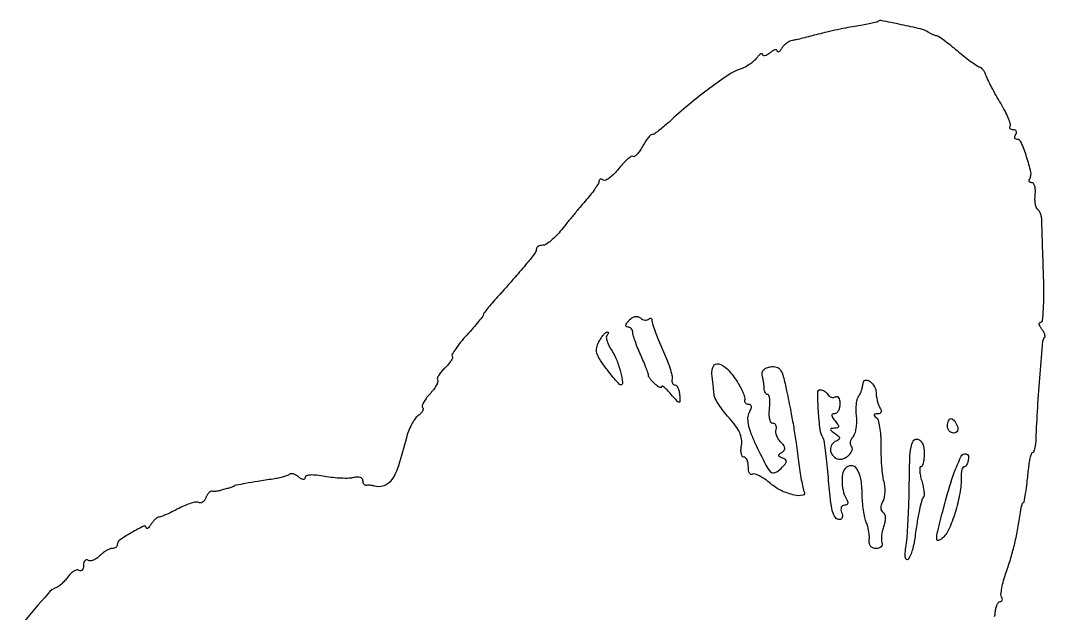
# Model space of a CAD drawing. Extents: x 0 to 242, y 1 to 511.
# Drawn here: x 21.9 to 235.7, y 387.5 to 510.7 of the extents above; entities that cross this region are included whole.
import ezdxf

# ---------------------------------------------------------------- set-up
doc = ezdxf.new("R2010")
doc.units = 0

msp = doc.modelspace()

# ---------------------------------------------------------------- linework, layer by layer
msp.add_lwpolyline([(224.119855, 386.885181, 0.039893), (224.257237, 387.764811, -0.035711), (224.383603, 388.620739, -0.052081), (224.624724, 389.343413, -0.065842), (224.935106, 389.84113, -0.224067), (225.271821, 390, 0.127021), (225.549199, 390.071621, 0.189095), (225.707243, 390.262472, 0.147326), (225.714565, 390.551638, 0.071708), (225.565808, 390.893521, -0.165216), (225.432099, 391.474777, -0.020402), (225.619056, 392.780896, -0.022326), (225.98499, 394.360716, -0.016733), (226.522545, 396.063898, 0.012851), (227.504169, 399.091972, 0.013646), (228.307772, 402.106797, 0.013411), (228.957279, 405.20908, 0.01155), (229.476431, 408.5, -0.011758), (229.597703, 409.266674, -0.018914), (229.740913, 409.9125, -0.013461), (229.887959, 410.418231, -0.326103), (230, 410.5, 0.360257), (230.235307, 410.694827, 0.006371), (230.542574, 412.433477, 0.011471), (230.86143, 414.708668, 0.004972), (231.185895, 417.748013, -0.016274), (231.347345, 418.993081, -0.025902), (231.574635, 420.042505, -0.023581), (231.829515, 420.832108, -0.311504), (232.068182, 420.998013, 0.309342), (232.295319, 421.154578, 0.032118), (232.499402, 421.807229, 0.031045), (232.65815, 422.695849, 0.019418), (232.738292, 423.75, -0.006335), (233.063758, 430.290768, -0.005159), (233.57327, 437.286235, -0.001223), (234.15786, 444.109291, -0.176159), (234.492073, 444.825406, 0.213896), (234.600386, 445.109747, 0.06768), (234.511372, 445.56609, 0.053717), (234.25937, 446.108218, 0.037585), (233.868879, 446.657991, -0.03955), (233.505648, 447.173659, -0.099294), (233.354408, 447.605785, -0.208459), (233.431274, 447.881055, -0.225579), (233.681502, 448, 0.385399), (234.050399, 448.333948, 0.009583), (234.247968, 450.791983, 0.015338), (234.342906, 453.917478, 0.008395), (234.277376, 457.75, -0.000204), (234.148087, 461.610436, -0.000266), (234.033061, 465.144216, -0.000197), (233.939379, 468.106578, -0.002451), (233.909797, 469.23031, 0.041697), (233.836336, 469.928966, 0.043082), (233.648175, 470.597856, 0.046953), (233.381622, 471.143844, 0.117846), (233.071211, 471.455989, -0.169535), (232.780469, 471.814537, -0.043406), (232.586533, 472.547363, -0.039181), (232.499613, 473.472982, -0.031171), (232.546787, 474.475679, 0.03633), (232.5823, 475.442718, 0.058146), (232.45727, 476.258481, 0.080573), (232.203753, 476.812659, 0.250276), (231.852927, 477, -0.096071), (231.522196, 477.064139, -0.173935), (231.318778, 477.245281, -0.171702), (231.275375, 477.51638, -0.093329), (231.398023, 477.834998, 0.196973), (231.626308, 479.209293, 0.021673), (230.764027, 482.353067, 0.019293), (229.648692, 485.412163, 0.304575), (228.773202, 486, -0.138134), (228.484982, 486.081175, -0.191034), (228.325314, 486.29375, -0.139506), (228.328719, 486.617138, -0.066553), (228.5, 487, 0.088621), (228.651081, 487.381806, 0.167455), (228.608064, 487.70625, 0.177706), (228.378351, 487.922582, 0.101261), (228, 488, -0.069818), (227.606097, 488.055272, -0.144133), (227.345819, 488.220312, -0.189426), (227.257877, 488.465042, -0.131178), (227.343007, 488.75, 0.219403), (227.402316, 489.245155, 0.019505), (226.958393, 490.454688, 0.022606), (226.279001, 491.913048, 0.01563), (225.386266, 493.5, -0.007471), (224.416588, 495.159768, -0.007591), (223.502201, 496.839063, -0.007423), (222.751305, 498.322486, -0.030759), (222.367611, 499.25, 0.03456), (222.08452, 499.919878, 0.04464), (221.731085, 500.485937, 0.051455), (221.363546, 500.880311, 0.181397), (221.044493, 501, -0.148248), (220.601364, 501.134339, -0.008484), (219.416741, 501.954687, -0.012353), (218.027575, 503.004931, -0.008716), (216.517423, 504.25, 0.00711), (215.015602, 505.496326, 0.010312), (213.652165, 506.549811, 0.006274), (212.487479, 507.389547, 0.147782), (212.106299, 507.515313, -0.074559), (211.795405, 507.569991, -0.020587), (211.330541, 507.747147, -0.020314), (210.814296, 507.993912, -0.019977), (210.316819, 508.283033, 0.082699), (208.752982, 508.946776, 0.008143), (204.748636, 509.842563, 0.004217), (200.520062, 510.679332, 0.24224), (199.781649, 510.460269, -0.136284), (199.54446, 510.332894, -0.003876), (198.407734, 510.08565, -0.00761), (197.053178, 509.823461, -0.00513), (195.5, 509.563694, 0.008756), (193.679288, 509.245593, 0.005057), (191.5, 508.802488, 0.005052), (189.321244, 508.313423, 0.008442), (187.5, 507.852653, -0.003277), (185.871067, 507.422585, -0.003582), (184.284322, 507.026857, -0.003355), (182.922236, 506.707164, -0.017794), (182.170032, 506.563872, 0.077013), (181.594834, 506.381914, 0.042858), (180.964981, 505.999407, 0.041508), (180.379661, 505.491812, 0.052351), (179.935345, 504.929626, -0.026046), (179.585195, 504.435293, -0.089712), (179.291889, 504.176233, -0.308998), (179.109199, 504.186263, -0.228617), (179.015313, 504.372445, 0.282972), (178.876054, 504.590151, 0.174542), (178.563873, 504.622923, 0.07963), (178.077403, 504.417283, 0.033478), (177.5, 504, -0.034043), (176.921539, 503.582945, -0.079691), (176.431283, 503.377077, -0.170788), (176.11284, 503.408964, -0.281136), (175.968197, 503.627555, 0.314377), (175.838831, 503.799282, 0.214302), (175.586763, 503.772402, 0.072239), (175.187026, 503.453963, 0.025751), (174.714358, 502.895516, -0.053091), (174.084883, 502.22922, -0.029544), (173.193717, 501.553642, -0.029142), (172.200328, 500.969842, -0.041453), (171.253757, 500.580539, 0.071966), (169.019463, 499.498452, 0.011347), (165.028611, 496.665022, 0.012929), (160.635121, 493.213171, 0.013903), (156.533675, 489.61879, -0.011217), (155.401392, 488.615689, -0.015412), (154.336792, 487.769269, -0.012061), (153.424985, 487.122747, -0.149258), (153.022957, 487, 0.197542), (152.680931, 486.859384, 0.027024), (152.151517, 486.275651, 0.027687), (151.573697, 485.478546, 0.020124), (151.018266, 484.534129, -0.025117), (150.466701, 483.617351, -0.040835), (149.900313, 482.907513, -0.050228), (149.396266, 482.469574, -0.300739), (149.065656, 482.459423, 0.29455), (148.691278, 482.452187, 0.028774), (147.936189, 481.878454, 0.029178), (147.04563, 481.022428, 0.018614), (146.109438, 479.932364, -0.026345), (145.154431, 478.854551, -0.039714), (144.206267, 478.033504, -0.046114), (143.387659, 477.540441, -0.256283), (142.893068, 477.566088, 0.067954), (142.551116, 477.717924, 0.141454), (142.26198, 477.718251, 0.190292), (142.071489, 477.571628, 0.135113), (141.998779, 477.309017, -0.135829), (141.868489, 476.841008, -0.013685), (141.238929, 475.856399, -0.016366), (140.403416, 474.708024, -0.012321), (139.413772, 473.5, 0.003046), (138.237144, 472.116878, 0.001721), (136.826744, 470.426563, 0.001718), (135.415962, 468.711951, 0.002821), (134.235161, 467.25, -0.022888), (133.144899, 466.005765, -0.028167), (132.014766, 464.954687, -0.02863), (130.991387, 464.199702, -0.145607), (130.320168, 464, 0.054851), (129.815057, 463.944421, 0.074401), (129.38744, 463.779688, 0.093852), (129.100307, 463.536165, 0.1713), (128.998779, 463.25, -0.162038), (128.724751, 462.431091, -0.009071), (127.051464, 460.285456, -0.010526), (124.596582, 457.379947, -0.003618), (120.925827, 453.27665, 0.006779), (119.804708, 452.007365, 0.010027), (118.859462, 450.861803, 0.005648), (118.0999, 449.880145, 0.163236), (118, 449.582301, -0.167966), (117.895355, 449.279584, -0.004384), (116.990231, 448.147434, -0.008782), (115.879798, 446.831094, -0.005834), (114.562487, 445.359053, 0.013947), (113.275068, 443.87257, 0.021534), (112.256336, 442.512286, 0.017237), (111.533937, 441.373428, 0.277937), (111.538906, 440.937049, -0.236933), (111.571964, 440.563586, -0.046593), (111.257599, 439.944892, -0.040352), (110.717803, 439.225751, -0.027677), (110, 438.5, 0.029561), (109.284351, 437.770957, 0.042577), (108.750599, 437.041844, 0.050027), (108.448236, 436.410831, 0.228994), (108.489001, 436.017797, -0.229426), (108.531682, 435.602971, -0.039338), (108.19417, 434.861484, -0.035985), (107.623959, 433.986832, -0.025094), (106.864868, 433.085328, 0.025763), (106.115695, 432.193182, 0.040237), (105.577623, 431.347331, 0.047845), (105.29145, 430.652158, 0.276838), (105.383905, 430.282761, -0.233343), (105.488878, 429.973182, -0.094616), (105.344862, 429.538939, -0.066496), (104.976473, 429.045908, -0.041255), (104.429491, 428.572101, 0.084014), (103.777081, 427.901688, 0.030095), (103.084617, 426.756849, 0.028847), (102.462055, 425.385415, 0.030281), (102.01294, 423.973224, -0.013978), (100.383124, 418.203878, -0.073206), (98.954012, 415.241051, -0.16469), (97.320225, 414.002205, -0.160394), (95.25, 413.993421, 0.035422), (94.908286, 414.078139, 0.02227), (94.5, 414.130551, 0.022329), (94.091571, 414.14628, 0.037629), (93.75, 414.118421, -0.153843), (93.464479, 414.161191, -0.118665), (93.220313, 414.362797, -0.094847), (93.055959, 414.698537, -0.066625), (93, 415.116631, 0.191541), (92.847109, 415.501098, 0.125874), (92.439375, 415.758645, 0.08861), (91.822092, 415.843233, 0.053853), (91.091488, 415.734176, -0.057107), (90.085989, 415.590747, -0.017275), (88.541727, 415.601474, -0.01706), (86.797937, 415.733572, -0.017787), (85.091488, 415.98327, 0.017782), (83.381422, 416.233512, 0.042108), (82.095832, 416.266401, 0.065168), (81.263201, 416.107356, 0.323612), (81, 415.743281, -0.177656), (80.889875, 415.443124, -0.244936), (80.628706, 415.336655, -0.114423), (80.205057, 415.4776, -0.035939), (79.657991, 415.868879, 0.043322), (79.102853, 416.25369, 0.059706), (78.544609, 416.489891, 0.075216), (78.066765, 416.552779, 0.193903), (77.75228, 416.418947, -0.109184), (77.370457, 416.175344, -0.017212), (76.518656, 415.896875, -0.018411), (75.474603, 415.63614, -0.015157), (74.344289, 415.43326, 0.00283), (71.156895, 414.941915, 0.005678), (68.646645, 414.511106, 0.002905), (66.645742, 414.132244, 0.120609), (66.25, 413.94931, -0.069558), (66.09424, 413.857174, -0.012552), (65.779687, 413.73511, -0.013318), (65.40118, 413.610334, -0.011706), (65, 413.5, 0.004363), (64.562355, 413.386522, 0.003097), (64.073438, 413.251933, 0.003126), (63.608217, 413.117616, 0.006628), (63.25, 413.006579, -0.036965), (62.906338, 412.922501, -0.022615), (62.491826, 412.872174, -0.022615), (62.074491, 412.859492, -0.036985), (61.722174, 412.890854, 0.171365), (61.382181, 412.830139, 0.069351), (61.003353, 412.539377, 0.057609), (60.645612, 412.080897, 0.045306), (60.36739, 411.515019, -0.061385), (60.082469, 410.979591, -0.092266), (59.705569, 410.610342, -0.120922), (59.299704, 410.461979, -0.167377), (58.924583, 410.54661, 0.182087), (58.393415, 410.650609, 0.029504), (57.349764, 410.410787, 0.029273), (56.098475, 409.96338, 0.02201), (54.779368, 409.332782, -0.008252), (53.466049, 408.659963, -0.010511), (52.232287, 408.085273, -0.008652), (51.186472, 407.646072, -0.081944), (50.713525, 407.541916, 0.129141), (50.346465, 407.424293, 0.039938), (49.87954, 407.071688, 0.03695), (49.3997, 406.577132, 0.03319), (48.978838, 406, -0.023098), (48.612201, 405.475317, -0.072845), (48.304665, 405.177545, -0.263091), (48.116037, 405.156843, -0.294769), (48.015313, 405.306536, 0.545296), (47.477554, 405.638732, 0.02116), (45.000291, 404.325655, 0.018828), (42.495492, 402.729462, 0.246249), (42, 401.784392, -0.13551), (41.917416, 401.485272, -0.100358), (41.685268, 401.230415, -0.086785), (41.33802, 401.058886, -0.071541), (40.928571, 401, 0.098769), (40.413322, 400.897216, 0.033858), (39.72855, 400.556675, 0.032099), (39.004511, 400.068362, 0.031977), (38.347952, 399.490809, -0.046485), (37.702537, 398.955412, -0.057548), (37.012017, 398.591854, -0.068447), (36.381589, 398.442265, -0.163911), (35.91938, 398.549826, 0.164385), (35.571045, 398.630549, 0.190611), (35.270068, 398.475825, 0.12325), (35.066508, 398.079017, 0.057244), (35, 397.5, -0.058132), (34.932529, 396.921634, -0.12492), (34.726349, 396.526389, -0.190947), (34.421452, 396.373777, -0.161456), (34.068422, 396.457713, 0.190106), (33.61398, 396.539396, 0.080256), (33.023209, 396.318341, 0.063218), (32.39164, 395.84369, 0.045802), (31.818422, 395.174761, -0.025788), (31.232795, 394.433321, -0.024454), (30.563993, 393.742196, -0.025238), (29.91232, 393.190568, -0.074374), (29.399425, 392.908032, 0.128512), (27.647397, 391.681793, 0.004181), (22.097037, 385.040522, 0.003418)], format="xyb")
for points in [[(152.342009, 448.675343, -0.093441), (152.593052, 448.846743, -0.238951), (152.806715, 448.834681, -0.196944), (152.952729, 448.645136, -0.066969), (153, 448.293785, 0.081729), (153.10578, 447.650971, 0.007562), (153.647139, 446.12695, 0.009583), (154.359327, 444.320851, 0.007376), (155.203026, 442.377118, -0.012728), (156.028553, 440.418103, -0.016083), (156.686397, 438.565466, -0.014199), (157.137719, 436.999706, -0.112274), (157.159189, 436.25, 0.063471), (157.126529, 435.771926, 0.094937), (157.228958, 435.367188, 0.122996), (157.446708, 435.098981, 0.16243), (157.743359, 435, -0.216855), (158.073323, 434.849829, -0.068779), (158.376502, 434.38633, -0.05419), (158.610638, 433.710807, -0.037563), (158.731758, 432.910911, -0.010965), (158.803381, 431.567301, -0.448832), (158.61428, 431.38816, -0.191203), (158.268248, 431.561004, -0.003812), (156.944562, 433.063921, 0.014372), (156.197413, 433.876959, 0.031511), (155.571215, 434.444, 0.058199), (155.147901, 434.707392, 0.549918), (155, 434.613583, -0.369559), (154.875038, 434.467604, -0.140107), (154.587495, 434.503319, -0.059945), (154.135477, 434.763163, -0.025335), (153.595727, 435.210573, -0.019847), (153.062286, 435.740907, -0.025977), (152.621208, 436.268106, -0.025259), (152.308489, 436.730905, -0.166676), (152.250171, 437, 0.115047), (152.212274, 437.336387, 0.005102), (151.805647, 438.445253, 0.008381), (151.284024, 439.757153, 0.00587), (150.654444, 441.217881, -0.009443), (150.020974, 442.71702, -0.011438), (149.485993, 444.14682, -0.010114), (149.08978, 445.363019, -0.073811), (149, 445.967881, 0.099762), (148.920621, 446.361766, 0.098112), (148.694668, 446.696815, 0.097773), (148.357269, 446.921233, 0.09832), (147.960573, 447, -0.198124), (147.668579, 447.12043, -0.246089), (147.58132, 447.396785, -0.107329), (147.76456, 447.841826, -0.035011), (148.210573, 448.399714, -0.06028), (148.816455, 448.916259, -0.094056), (149.446725, 449.181247, -0.111168), (150.052561, 449.174589, -0.113479), (150.592009, 448.90839, 0.063067), (151.058631, 448.61686, 0.075159), (151.556526, 448.472379, 0.088003), (152.007801, 448.49187, 0.142625)], [(143.663159, 445.329826, 0.227524), (143.513681, 444.904509, 0.047739), (143.678665, 444.110487, 0.041219), (144.06866, 443.141568, 0.028754), (144.657041, 442.119981, -0.051129), (145.66965, 440.164786, -0.031839), (146.462966, 437.70552, -0.027268), (146.896276, 435.498474, -0.455641), (146.462835, 435, -0.212657), (146.243542, 435.097686, -0.004475), (145.438068, 436.009226, -0.009579), (144.511736, 437.118891, -0.006208), (143.481275, 438.435662, -0.018842), (142.146099, 440.33013, -0.076986), (141.570565, 441.610041, -0.116557), (141.52978, 442.716563, -0.074179), (141.965568, 443.935662, -0.022145), (142.43481, 444.726204, -0.029843), (142.931331, 445.393601, -0.030201), (143.390948, 445.877489, -0.189918), (143.70185, 446, -0.153919), (143.883322, 445.942781, -0.26003), (143.950972, 445.803136, -0.136693), (143.877284, 445.587562, -0.046114)], [(170.531915, 435.888764, -0.018828), (171.267179, 434.673676, -0.023843), (171.848437, 433.497058, -0.022964), (172.233298, 432.490635, -0.145278), (172.25, 431.948365, 0.108521), (172.234971, 431.586889, 0.129949), (172.377523, 431.278582, 0.124885), (172.659423, 431.072712, 0.095864), (173.035184, 431, -0.17186), (173.40144, 430.870279, -0.209295), (173.567128, 430.549971, -0.105523), (173.487836, 430.008974, -0.032257), (173.148636, 429.25, 0.108691), (172.856723, 428.188014, 0.060903), (172.950727, 426.846125, 0.043862), (173.436456, 425.15226, 0.018815), (174.363452, 422.987265, 0.004836), (176.62816, 418.321075, 0.083859), (177.619744, 416.95781, 0.309039), (178.548437, 416.793456, 0.090521), (179.804829, 417.661972, 0.020682), (180.622891, 418.550661, 0.138897), (180.868598, 419.091178, 0.273226), (180.711765, 419.480659, 0.083395), (180.127919, 419.790694, -0.03727), (179.520985, 420.044627, -0.244685), (179.335433, 420.304486, -0.254831), (179.445306, 420.597377, -0.039844), (179.960736, 420.975734, 0.083885), (180.446605, 421.402694, 0.198475), (180.582105, 421.855759, 0.137556), (180.370411, 422.394121, 0.034352), (179.743532, 423.113611, -0.05396), (179.237175, 423.742882, -0.052918), (178.873305, 424.469925, -0.057626), (178.696848, 425.181216, -0.112926), (178.752976, 425.758929, 0.079651), (178.830846, 426.233059, 0.12219), (178.732653, 426.635435, 0.144101), (178.474956, 426.901851, 0.12967), (178.102863, 427, -0.263336), (177.717332, 427.218178, -0.076907), (177.450238, 427.87293, -0.05486), (177.329531, 428.839779, -0.032638), (177.388357, 430, 0.021814), (177.47164, 431.150066, 0.036454), (177.428789, 432.11875, 0.043035), (177.285743, 432.813352, 0.331856), (177.035494, 433, -0.170425), (176.764454, 433.095147, -0.090269), (176.527998, 433.367188, -0.072149), (176.360992, 433.77182, -0.054008), (176.29386, 434.25, 0.019952), (176.252031, 434.834288, 0.010074), (176.155181, 435.566464, 0.009989), (176.024581, 436.319881, 0.014636), (175.877193, 436.976259, -0.127913), (175.879883, 437.60332, -0.131094), (176.188467, 438.142978, -0.102928), (176.799897, 438.548415, -0.057107), (177.666924, 438.784923, -0.107027), (178.858083, 438.712138, -0.181915), (179.65206, 438.128159, -0.08187), (180.250647, 436.7635, -0.011324), (180.950853, 433.736738, -0.002907), (181.82348, 429.407006, -0.006938), (182.408018, 426.179877, -0.006946), (182.902403, 422.939933, -0.002919), (183.481313, 418.56945, 0.007417), (183.757212, 416.621328, 0.009644), (184.070658, 414.846536, 0.007604), (184.382571, 413.37811, 0.082452), (184.611586, 412.81945, -0.519816), (184.284553, 412.056969, -0.110445), (182.548393, 412.079757, -0.052769), (179.841684, 413.032848, -0.066667), (177.619582, 414.479636, 0.024033), (176.452912, 415.389252, 0.034212), (175.329847, 416.071283, 0.03652), (174.382629, 416.476638, 0.224913), (173.869582, 416.419397, -0.241199), (173.541037, 416.392985, -0.166118), (173.25544, 416.644673, -0.088999), (173.061847, 417.189063, -0.041057), (173, 417.940983, 0.043406), (172.931443, 418.729216, 0.063146), (172.725702, 419.395164, 0.08281), (172.423174, 419.846013, 0.206498), (172.066221, 420, -0.26318), (171.74264, 420.182995, -0.085532), (171.536212, 420.714, -0.059354), (171.47203, 421.499262, -0.035607), (171.573201, 422.43064, 0.082835), (171.591512, 423.729935, 0.067687), (171.198357, 425.065097, 0.053268), (170.355164, 426.510913, 0.026441), (169.00698, 428.153501, -0.019341), (167.847521, 429.525958, -0.022031), (166.849807, 430.927229, -0.021877), (166.115184, 432.178343, -0.103534), (165.88598, 432.972861, 0.00527), (165.820639, 433.739136, 0.001904), (165.712189, 434.826454, 0.001889), (165.584382, 436.016366, 0.002245), (165.454465, 437.138471, -0.142493), (165.739701, 438.869368, -0.355348), (166.821411, 439.380641, -0.144414), (168.585932, 438.351096, -0.043516)], [(199.515313, 433.416667, 0.034681), (199.579263, 432.591266, 0.025874), (199.759278, 431.695833, 0.02639), (200.018639, 430.865915, 0.052565), (200.32433, 430.25, -0.064633), (200.565992, 429.732178, -0.175342), (200.550195, 429.333427, -0.205883), (200.291267, 429.078324, -0.090286), (199.809017, 428.984687, 0.040383), (199.301796, 428.937676, 0.267711), (199.114161, 428.780817, 0.28915), (199.16346, 428.551323, 0.044664), (199.534101, 428.234687, -0.173615), (199.932731, 427.663463, -0.024816), (200.243309, 426.247064, -0.025767), (200.448238, 424.468456, -0.019396), (200.496285, 422.5, 0.012342), (200.517954, 420.396197, 0.010943), (200.64243, 418.209678, 0.011056), (200.841156, 416.246138, 0.03273), (201.094792, 414.915924, -0.041674), (201.285406, 413.809116, -0.035233), (201.305376, 412.621139, -0.036694), (201.166064, 411.529962, -0.077622), (200.870227, 410.732593, 0.051205), (200.56908, 410.035684, 0.085588), (200.483471, 409.404476, 0.109738), (200.616911, 408.89164, 0.136862), (200.949409, 408.531267, -0.163601), (201.279682, 408.133449, -0.078473), (201.420933, 407.476987, -0.0616), (201.364265, 406.641604, -0.040805), (201.105371, 405.714598, 0.031801), (200.824631, 404.77494, 0.029494), (200.656688, 403.783351, 0.030774), (200.614108, 402.883339, 0.081184), (200.726914, 402.25, -0.13126), (200.763726, 401.774432, -0.147019), (200.553921, 401.367188, -0.12314), (200.116381, 401.094039, -0.078419), (199.520475, 401, -0.09639), (198.872394, 401.126109, -0.126021), (198.38827, 401.482879, -0.120141), (198.120383, 402.043376, -0.082644), (198.090829, 402.75, 0.046653), (198.11498, 403.558164, 0.025206), (198.001877, 404.54805, 0.024889), (197.783537, 405.553026, 0.035681), (197.483929, 406.413575, -0.04988), (197.164125, 407.423437, -0.016251), (196.892262, 408.965424, -0.016015), (196.69975, 410.708701, -0.017386), (196.626073, 412.413575, 0.041622), (196.343281, 415.491601, 0.10412), (195.505579, 417.574974, 0.244223), (194.35189, 418.20813, 0.229121), (193.122849, 417.648024, 0.131771), (192.557596, 416.417762, 0.056471), (192.455862, 414.597625, 0.05375), (192.779336, 412.647584, 0.070565), (193.502323, 410.996241, -0.094136), (193.647943, 410.616135, -0.172377), (193.594655, 410.292646, -0.17328), (193.349609, 410.076428, -0.095244), (192.952028, 410, 0.148627), (192.555236, 409.879387, 0.152575), (192.29762, 409.559375, 0.116977), (192.228143, 409.073683, 0.069008), (192.361626, 408.5, -0.057964), (192.508633, 407.925734, -0.102995), (192.474397, 407.440625, -0.148741), (192.269866, 407.122259, -0.177953), (191.93723, 407, -0.240111), (191.077791, 407.437972, -0.095073), (190.49841, 408.673067, -0.035859), (190.055368, 411.144825, -0.004874), (189.551641, 416.380053, 0.00483), (189.29352, 419.065199, 0.006934), (189.008945, 421.437993, 0.003996), (188.726376, 423.425566, 0.101436), (188.538799, 423.937222, -0.107423), (187.901322, 425.741928, -0.01647), (187.547154, 429.556154, -0.010434), (187.39611, 433.448499, -0.419472), (187.937816, 434, -0.090588), (188.345329, 433.925558, -0.053169), (188.789131, 433.701458, -0.05086), (189.199785, 433.372441, -0.060101), (189.510081, 432.983688, 0.090427), (189.820631, 432.639411, 0.095498), (190.22714, 432.434921, 0.099685), (190.665803, 432.401101, 0.108373), (191.069098, 432.542705, -0.221933), (191.4209, 432.583979, -0.17435), (191.726548, 432.344195, -0.096188), (191.933629, 431.807996, -0.044221), (192, 431.059017, -0.052548), (191.916979, 430.271238, -0.072402), (191.670282, 429.604836, -0.092316), (191.305919, 429.157209, -0.177705), (190.877555, 429, 0.122183), (190.467821, 428.898357, 0.300026), (190.325424, 428.638636, 0.128583), (190.48229, 428.191217, 0.024942), (191, 427.5, -0.018329), (191.616073, 426.699725, -0.177684), (191.727506, 426.293487, -0.328723), (191.522136, 426.05894, -0.051364), (190.872445, 425.984687, 0.032631), (190.221552, 425.934865, 0.407303), (190.084482, 425.756636, 0.198685), (190.242005, 425.475182, 0.013186), (191, 424.908556, -0.02856), (191.686265, 424.36189, -0.172412), (191.901057, 423.968314, -0.274217), (191.771084, 423.64021, -0.068328), (191.25, 423.340536, 0.151146), (190.34668, 422.601826, 0.159687), (190.043115, 421.49893, 0.153185), (190.448458, 420.395736, 0.137932), (191.426887, 419.66643, 0.175962), (192.613772, 419.645005, 0.101999), (193.856745, 420.379313, 0.125352), (194.5521, 421.430313, 0.287687), (194.348823, 422.317843, -0.168347), (194.18484, 422.655733, -0.082417), (194.207217, 423.139768, -0.067057), (194.405207, 423.691446, -0.051776), (194.75681, 424.225834, 0.094064), (195.134258, 424.920328, 0.036061), (195.394642, 425.992886, 0.034128), (195.515911, 427.228386, 0.035536), (195.465184, 428.452077, -0.023809), (195.386782, 429.659104, -0.025231), (195.426158, 430.844809, -0.025909), (195.563908, 431.855523, -0.095487), (195.800561, 432.452077, 0.019804), (196.066909, 432.908278, 0.016493), (196.314127, 433.412485, 0.01681), (196.509806, 433.889521, 0.042702), (196.609687, 434.25, -0.001688), (196.672527, 434.57973, -0.00118), (196.745502, 434.951042, -0.00119), (196.817131, 435.30659, -0.002478), (196.875, 435.583333, -0.358221), (197.414067, 436.011943, -0.169333), (198.306271, 435.684544, -0.093541), (199.195471, 434.622561, -0.126302)], [(216.361626, 426.5, -0.072999), (216.493948, 425.910123, -0.132233), (216.402125, 425.427502, -0.160016), (216.100172, 425.115039, -0.121889), (215.635282, 425, -0.11446), (215.138649, 425.115198, -0.100362), (214.715781, 425.440625, -0.093693), (214.431997, 425.927203, -0.085495), (214.333333, 426.5, -0.046456), (214.386792, 427.074121, -0.066412), (214.546697, 427.559375, -0.086513), (214.782217, 427.886814, -0.196121), (215.059678, 428, -0.160526), (215.379082, 427.894743, -0.054878), (215.741742, 427.559375, -0.047773), (216.087773, 427.074017, -0.039389)], [(209.5, 420.806028, -0.022872), (209.450782, 419.730622, -0.036603), (209.300193, 418.824271, -0.041961), (209.083368, 418.173665, -0.299838), (208.819806, 418, 0.377989), (208.609771, 417.81475, 0.044884), (208.585816, 417.140861, 0.035985), (208.705493, 416.196945, 0.020314), (208.978412, 415.075273, -0.01668), (209.26769, 413.922879, -0.023654), (209.441575, 412.880444, -0.021178), (209.505594, 412.035637, -0.207578), (209.377246, 411.71058, 0.13299), (208.976346, 411.011965, 0.011855), (208.50454, 409.022348, 0.013391), (208.021505, 406.402741, 0.006937), (207.55149, 403.107763, -0.022015), (207.313865, 401.738584, -0.0237), (206.961038, 400.429443, -0.024107), (206.553439, 399.342779, -0.094868), (206.153645, 398.753645, -0.338299), (205.814914, 398.708336, -0.232833), (205.588656, 399.043477, -0.056635), (205.565785, 400.030651, -0.013905), (205.756936, 401.645882, 0.018917), (205.981213, 403.718813, 0.00494), (206.182217, 407.061226, 0.005013), (206.335497, 410.875912, 0.005109), (206.411054, 414.66893, -0.005733), (206.514299, 419.54591, -0.035279), (206.772836, 422.043162, -0.087894), (207.238639, 423.323099, -0.287976), (208, 423.724958, -0.147729), (208.628069, 423.482463, -0.109004), (209.1063, 422.9052, -0.078654), (209.403797, 422.000546, -0.040203)], [(218.725047, 420, -0.034166), (218.614382, 419.234066, -0.05027), (218.405664, 418.5875, -0.063223), (218.138411, 418.140623, -0.230333), (217.849345, 418, 0.226379), (217.577083, 417.870073, 0.080471), (217.357298, 417.485937, 0.060048), (217.219354, 416.920154, 0.039549), (217.192442, 416.25, -0.051899), (216.975154, 412.900673, -0.029285), (216.057893, 408.930279, -0.028421), (214.763351, 405.298666, -0.096838), (213.368068, 403.225211, -0.113512), (212.4933, 402.677578, -0.521856), (212.091666, 402.9696, -0.055166), (212.307956, 404.623265, -0.003632), (213.48847, 409.294425, -0.014953), (215.335835, 415.606756, -0.035093), (217.179118, 420.158595, -0.307267), (218.124457, 420.699421, -0.413808)]]:
    msp.add_lwpolyline(points, format="xyb", close=True)

doc.saveas('drawing.dxf')
